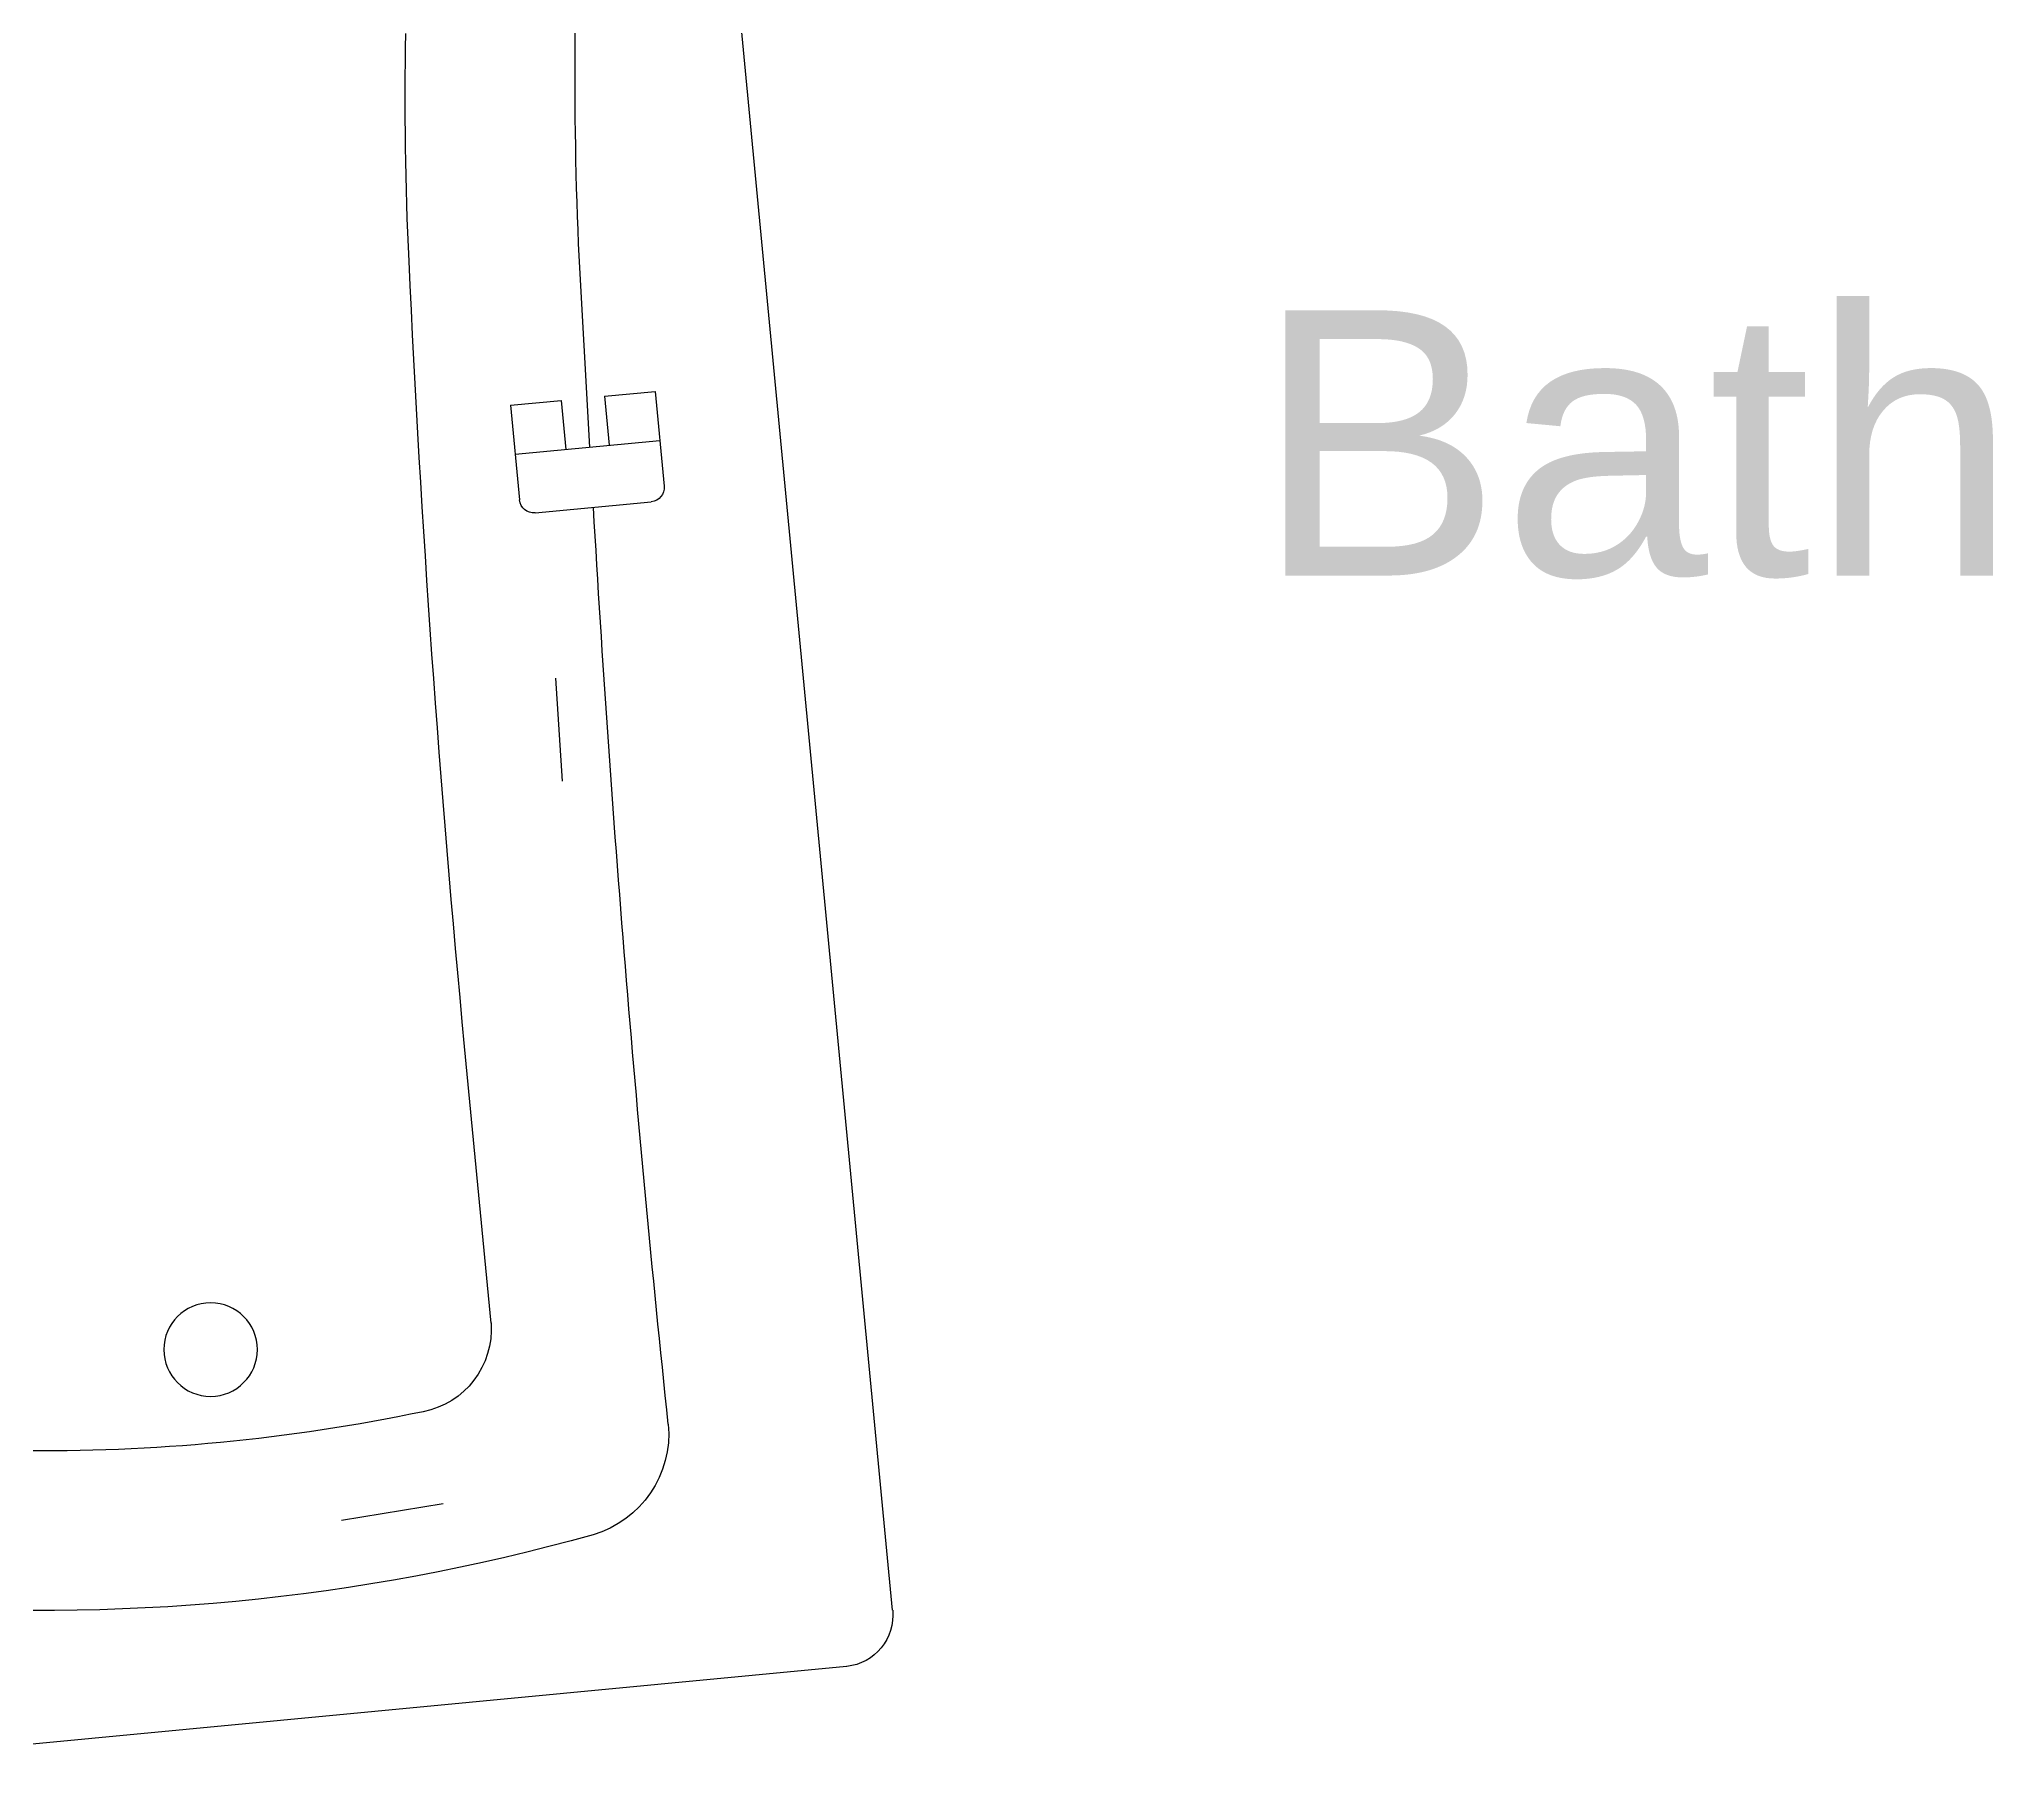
# Model space of a CAD drawing. Header units: inches. Extents: x 49 to 4147, y 45 to 8713.
# Drawn here: x 1628.56 to 1676.43, y 331.42 to 374.09 of the extents above; entities that cross this region are included whole.
import ezdxf

# ---------------------------------------------------------------- set-up
doc = ezdxf.new("R2010")
doc.units = ezdxf.units.IN
doc.header["$LTSCALE"] = 10
doc.header["$MEASUREMENT"] = 0
doc.layers.add('app-u5', color=7, linetype='Continuous')
doc.layers.add('dim-u5', color=7, linetype='Continuous')
doc.layers.get('0').off()
doc.styles.get("Standard").update_dxf_attribs({"font": 'arial.ttf'})

# ---------------------------------------------------------------- blocks, each defined once
blk = doc.blocks.new('A$C21662515')
for p, q in [((1.263, 32), (64.737, 32)), ((0, 30.747), (0, 1.253)), ((31.544, 29.047), (29.212, 29.047)), ((30.335, 25.485), (30.335, 29.047)), ((31.544, 27.803), (31.544, 29.047)), ((28.859, 25.838), (28.859, 28.694)), ((31.544, 27.803), (30.335, 27.803)), ((30.335, 27.326), (35.317, 27.523)), ((31.544, 26.73), (30.335, 26.73)), ((31.544, 25.485), (31.544, 26.73)), ((22.253, 25.878), (24.783, 25.959)), ((31.544, 25.485), (29.212, 25.485)), ((9.204, 22.873), (16.01, 22.873)), ((4.742, 18.763), (4.91, 21.288))]:
    blk.add_line(p, q)
blk.add_circle((9.21, 15.971), 1.146)
for centre, radius, start, end in [((1.263, 30.738), 1.263, 90, 179.5633), ((29.212, 28.694), 0.353, 90, 180), ((29.969, 127.699), 100.318, 273.056, 276.18052), ((6.342, 24.374), 2.588, 90.4416, 169.0016), ((11.142, 494.682), 467.745, 269.40961, 272.17071), ((29.212, 25.838), 0.353, 180, 270), ((53.094, 16), 50.083, 169.8017, 190.1983), ((31.119, 108.793), 85.548, 272.79791, 276.53061), ((16.01, 415.602), 392.729, 270, 272.81461), ((9.25, 20.815), 2.059, 91.2589, 174.5943), ((51.975, 16), 45.054, 173.6176, 186.3824)]:
    blk.add_arc(centre, radius, start, end)
at = {"flags": 8}
for tag, p in [('MODELNUMBER', (33, 16)), ('TRADENAME', (33, 15.998)), ('PRODUCT', (33, 15.997)), ('MATERIAL', (33, 15.995))]:
    blk.add_attdef(tag, p, '', height=0.001, dxfattribs=at)

msp = doc.modelspace()

# ---------------------------------------------------------------- block references
at = {"layer": 'app-u5'}
ref = msp.add_blockref('A$C21662515', (1617.7413, 331.29724), dxfattribs=dict(at, xscale=-1, rotation=275.456920698586))
ref.add_attrib('MATERIAL', 'CAST IRON', (1630.52486, 365.6763), dxfattribs={"layer": '0', "height": 0.001, "rotation": 275.456921, "flags": 8})
ref.add_attrib('PRODUCT', 'WHIRLPOOLS', (1630.52639, 365.67815), dxfattribs={"layer": '0', "height": 0.001, "rotation": 275.456921, "flags": 8})
ref.add_attrib('TRADENAME', 'MAESTRO', (1630.5283, 365.67601), dxfattribs={"layer": '0', "height": 0.001, "rotation": 275.456921, "flags": 8})
ref.add_attrib('MODELNUMBER', 'K-842-H', (1630.53016, 365.67442), dxfattribs={"layer": '0', "height": 0.001, "rotation": 275.456921, "flags": 8})

# ---------------------------------------------------------------- texts
at = {"layer": 'dim-u5'}
msp.add_text('Bath', height=6.498845, dxfattribs=at).set_placement((1658.3504, 360.94763))

doc.saveas('drawing.dxf')
